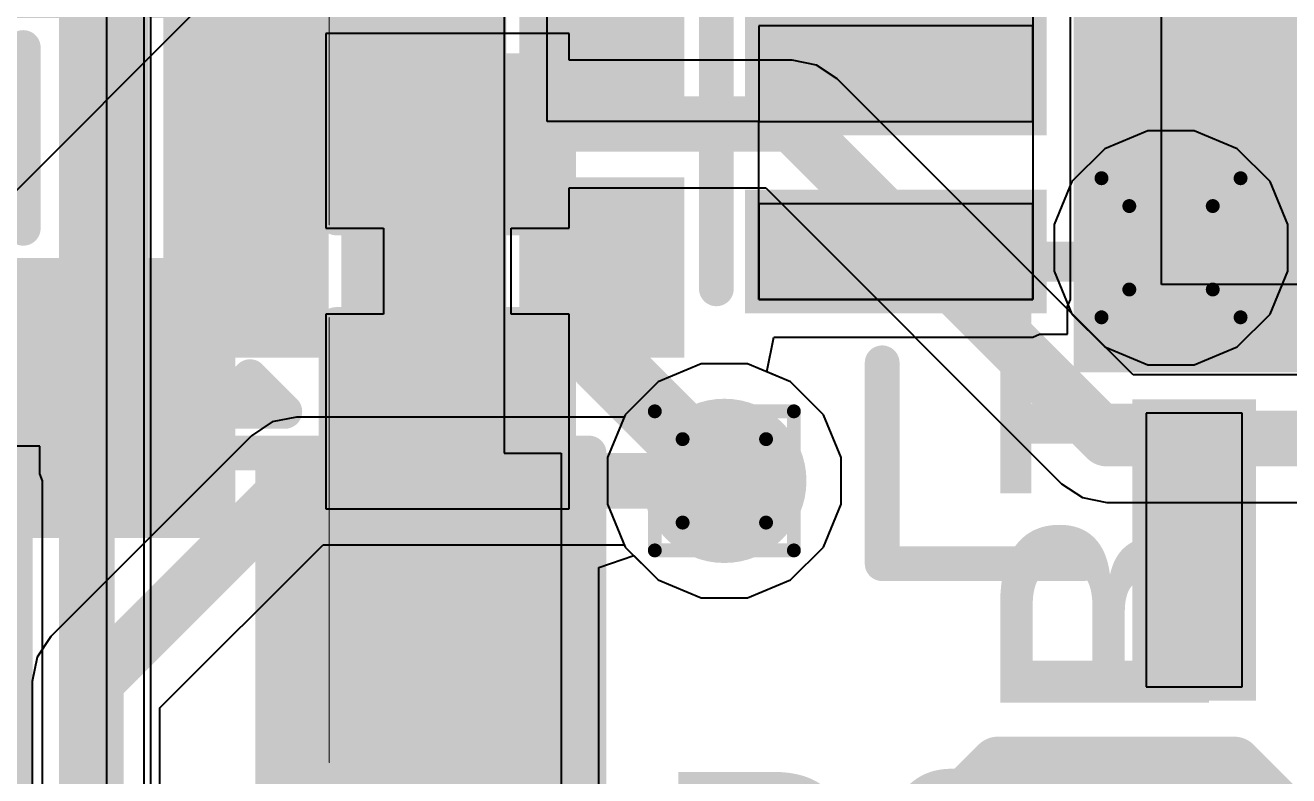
# Model space of a CAD drawing. Header units: inches. Extents: x -6 to 5433, y -4 to 5447.
# Drawn here: x 1.947 to 6.562, y 6.789 to 9.53 of the extents above; entities that cross this region are included whole.
import ezdxf

# ---------------------------------------------------------------- set-up
doc = ezdxf.new("R2010")
doc.units = ezdxf.units.IN
for name, color, linetype in [('Bottom Layer', 5, 'Continuous'), ('Bottom Overlay', 54, 'Continuous'), ('Bottom Paste', 16, 'Continuous'), ('Bottom Solder', 6, 'Continuous'), ('Drill Drawing', 1, 'Continuous'), ('Ground', 16, 'Continuous'), ('Power', 76, 'Continuous'), ('Top Layer', 1, 'Continuous'), ('Top Overlay', 2, 'Continuous'), ('Top Paste', 8, 'Continuous'), ('Top Solder', 216, 'Continuous'), ('Via Holes', 16, 'Continuous')]:
    doc.layers.add(name, color=color, linetype=linetype)
doc.styles.add('Arial', font='', dxfattribs={"height": 0.2})
doc.styles.add('Arial_Bold', font='', dxfattribs={"height": 0.2})
doc.styles.get('Arial').set_extended_font_data('Arial')
doc.styles.get('Arial_Bold').set_extended_font_data('Arial', bold=True)

# ---------------------------------------------------------------- blocks, each defined once
blk = doc.blocks.new('R___0402_B_11')
at = {"layer": 'Bottom Layer'}
for points in [[(-0.2413, 0.3175), (-0.2413, -0.3175), (-0.6985, -0.3175), (-0.6985, 0.3175)], [(0.6985, 0.3175), (0.6985, -0.3175), (0.2413, -0.3175), (0.2413, 0.3175)]]:
    blk.add_hatch(color=5, dxfattribs=at).paths.add_polyline_path(points)
at = {"layer": 'Bottom Paste'}
for points in [[(-0.2413, 0.3175), (-0.2413, -0.3175), (-0.6985, -0.3175), (-0.6985, 0.3175)], [(0.6985, 0.3175), (0.6985, -0.3175), (0.2413, -0.3175), (0.2413, 0.3175)]]:
    blk.add_hatch(color=16, dxfattribs=at).paths.add_polyline_path(points)
at = {"layer": 'Bottom Solder'}
for points in [[(-0.1863, 0.3725), (-0.1863, -0.3725), (-0.7535, -0.3725), (-0.7535, 0.3725)], [(0.7535, 0.3725), (0.7535, -0.3725), (0.1863, -0.3725), (0.1863, 0.3725)]]:
    blk.add_hatch(color=6, dxfattribs=at).paths.add_polyline_path(points)
at = {"layer": 'Bottom Overlay'}
for points in [[(-0.7874, 0.4064, 0.127, 0.127, 0), (-0.7874, -0.4064, 0.127, 0.127, 0)], [(-0.7874, 0.4064, 0.127, 0.127, 0), (0.7874, 0.4064, 0.127, 0.127, 0)], [(0.7874, 0.4064, 0.127, 0.127, 0), (0.7874, -0.4064, 0.127, 0.127, 0)], [(-0.8128, 0.4318, 0.00323, 0.00323, 0), (0.8128, 0.4318, 0.00323, 0.00323, 0)], [(-0.7874, -0.4064, 0.127, 0.127, 0), (0.7874, -0.4064, 0.127, 0.127, 0)]]:
    blk.add_lwpolyline(points, format="xyseb", dxfattribs=at)
for points in [[(-0.8191, 0.4064, 0.0635, 0.0635, 1), (-0.7556, 0.4064, 0.0635, 0.0635, 1)], [(-0.8191, 0.4064, 0.0635, 0.0635, 1), (-0.7556, 0.4064, 0.0635, 0.0635, 1)], [(0.7556, 0.4064, 0.0635, 0.0635, 1), (0.8191, 0.4064, 0.0635, 0.0635, 1)], [(0.7556, 0.4064, 0.0635, 0.0635, 1), (0.8191, 0.4064, 0.0635, 0.0635, 1)], [(-0.8136, 0.4318, 0.00161, 0.00161, 1), (-0.812, 0.4318, 0.00161, 0.00161, 1)], [(0.812, 0.4318, 0.00161, 0.00161, 1), (0.8136, 0.4318, 0.00161, 0.00161, 1)], [(-0.8191, -0.4064, 0.0635, 0.0635, 1), (-0.7556, -0.4064, 0.0635, 0.0635, 1)], [(-0.8191, -0.4064, 0.0635, 0.0635, 1), (-0.7556, -0.4064, 0.0635, 0.0635, 1)], [(0.7556, -0.4064, 0.0635, 0.0635, 1), (0.8191, -0.4064, 0.0635, 0.0635, 1)], [(0.7556, -0.4064, 0.0635, 0.0635, 1), (0.8191, -0.4064, 0.0635, 0.0635, 1)]]:
    blk.add_lwpolyline(points, format="xyseb", close=True, dxfattribs=at)
blk = doc.blocks.new('R___0402_B_12')
at = {"layer": 'Bottom Layer'}
for points in [[(-0.2413, 0.3175), (-0.2413, -0.3175), (-0.6985, -0.3175), (-0.6985, 0.3175)], [(0.6985, 0.3175), (0.6985, -0.3175), (0.2413, -0.3175), (0.2413, 0.3175)]]:
    blk.add_hatch(color=5, dxfattribs=at).paths.add_polyline_path(points)
at = {"layer": 'Bottom Paste'}
for points in [[(-0.2413, 0.3175), (-0.2413, -0.3175), (-0.6985, -0.3175), (-0.6985, 0.3175)], [(0.6985, 0.3175), (0.6985, -0.3175), (0.2413, -0.3175), (0.2413, 0.3175)]]:
    blk.add_hatch(color=16, dxfattribs=at).paths.add_polyline_path(points)
at = {"layer": 'Bottom Solder'}
for points in [[(-0.1863, 0.3725), (-0.1863, -0.3725), (-0.7535, -0.3725), (-0.7535, 0.3725)], [(0.7535, 0.3725), (0.7535, -0.3725), (0.1863, -0.3725), (0.1863, 0.3725)]]:
    blk.add_hatch(color=6, dxfattribs=at).paths.add_polyline_path(points)
at = {"layer": 'Bottom Overlay'}
for points in [[(-0.7874, 0.4064, 0.127, 0.127, 0), (0.7874, 0.4064, 0.127, 0.127, 0)], [(-0.7874, 0.4064, 0.127, 0.127, 0), (-0.7874, -0.4064, 0.127, 0.127, 0)], [(0.7874, 0.4064, 0.127, 0.127, 0), (0.7874, -0.4064, 0.127, 0.127, 0)], [(-0.8128, 0.4318, 0.00323, 0.00323, 0), (0.8128, 0.4318, 0.00323, 0.00323, 0)], [(-0.7874, -0.4064, 0.127, 0.127, 0), (0.7874, -0.4064, 0.127, 0.127, 0)]]:
    blk.add_lwpolyline(points, format="xyseb", dxfattribs=at)
for points in [[(-0.8191, 0.4064, 0.0635, 0.0635, 1), (-0.7556, 0.4064, 0.0635, 0.0635, 1)], [(-0.8191, 0.4064, 0.0635, 0.0635, 1), (-0.7556, 0.4064, 0.0635, 0.0635, 1)], [(0.7556, 0.4064, 0.0635, 0.0635, 1), (0.8191, 0.4064, 0.0635, 0.0635, 1)], [(0.7556, 0.4064, 0.0635, 0.0635, 1), (0.8191, 0.4064, 0.0635, 0.0635, 1)], [(-0.8136, 0.4318, 0.00161, 0.00161, 1), (-0.812, 0.4318, 0.00161, 0.00161, 1)], [(0.812, 0.4318, 0.00161, 0.00161, 1), (0.8136, 0.4318, 0.00161, 0.00161, 1)], [(-0.8191, -0.4064, 0.0635, 0.0635, 1), (-0.7556, -0.4064, 0.0635, 0.0635, 1)], [(-0.8191, -0.4064, 0.0635, 0.0635, 1), (-0.7556, -0.4064, 0.0635, 0.0635, 1)], [(0.7556, -0.4064, 0.0635, 0.0635, 1), (0.8191, -0.4064, 0.0635, 0.0635, 1)], [(0.7556, -0.4064, 0.0635, 0.0635, 1), (0.8191, -0.4064, 0.0635, 0.0635, 1)]]:
    blk.add_lwpolyline(points, format="xyseb", close=True, dxfattribs=at)
blk = doc.blocks.new('SOT_23_B_13')
at = {"layer": 'Bottom Layer'}
for points in [[(-1.36, 1.46), (-0.54, 1.46), (-0.54, 0.54), (-1.36, 0.54)], [(0.54, 1.46), (1.36, 1.46), (1.36, 0.54), (0.54, 0.54)], [(-0.41, -0.54), (0.41, -0.54), (0.41, -1.46), (-0.41, -1.46)]]:
    blk.add_hatch(color=5, dxfattribs=at).paths.add_polyline_path(points)
at = {"layer": 'Bottom Paste'}
for points in [[(-1.36, 1.46), (-0.54, 1.46), (-0.54, 0.54), (-1.36, 0.54)], [(0.54, 1.46), (1.36, 1.46), (1.36, 0.54), (0.54, 0.54)], [(-0.41, -0.54), (0.41, -0.54), (0.41, -1.46), (-0.41, -1.46)]]:
    blk.add_hatch(color=16, dxfattribs=at).paths.add_polyline_path(points)
at = {"layer": 'Bottom Solder'}
for points in [[(-1.4616, 1.5616), (-0.4384, 1.5616), (-0.4384, 0.4384), (-1.4616, 0.4384)], [(0.4384, 1.5616), (1.4616, 1.5616), (1.4616, 0.4384), (0.4384, 0.4384)], [(-0.5116, -0.4384), (0.5116, -0.4384), (0.5116, -1.5616), (-0.5116, -1.5616)]]:
    blk.add_hatch(color=6, dxfattribs=at).paths.add_polyline_path(points)
at = {"layer": 'Bottom Overlay'}
for points in [[(-1.6764, 1.0414, 0.127, 0.127, 0), (-1.6764, 1.2954, 0.127, 0.127, 0)], [(-1.5494, 1.1684, 0.127, 0.127, 0), (-1.6764, 1.2954, 0.127, 0.127, 0)], [(-1.6764, 1.0414, 0.127, 0.127, 0), (-1.5494, 1.1684, 0.127, 0.127, 0)], [(0.3302, 0.7874, 0.127, 0.127, 0), (-0.3302, 0.7874, 0.127, 0.127, 0)], [(-1.5494, -0.8128, 0.127, 0.127, 0), (-1.5494, 0.5842, 0.127, 0.127, 0)], [(1.5494, -0.8128, 0.127, 0.127, 0), (1.5494, 0.5842, 0.127, 0.127, 0)], [(-0.5588, -0.8128, 0.127, 0.127, 0), (-1.5494, -0.8128, 0.127, 0.127, 0)], [(1.5494, -0.8128, 0.127, 0.127, 0), (0.5588, -0.8128, 0.127, 0.127, 0)]]:
    blk.add_lwpolyline(points, format="xyseb", dxfattribs=at)
for points in [[(-1.7082, 1.2954, 0.0635, 0.0635, 1), (-1.6446, 1.2954, 0.0635, 0.0635, 1)], [(-1.7082, 1.2954, 0.0635, 0.0635, 1), (-1.6446, 1.2954, 0.0635, 0.0635, 1)], [(-1.5812, 1.1684, 0.0635, 0.0635, 1), (-1.5176, 1.1684, 0.0635, 0.0635, 1)], [(-1.5812, 1.1684, 0.0635, 0.0635, 1), (-1.5176, 1.1684, 0.0635, 0.0635, 1)], [(-1.7082, 1.0414, 0.0635, 0.0635, 1), (-1.6446, 1.0414, 0.0635, 0.0635, 1)], [(-1.7082, 1.0414, 0.0635, 0.0635, 1), (-1.6446, 1.0414, 0.0635, 0.0635, 1)], [(-0.3619, 0.7874, 0.0635, 0.0635, 1), (-0.2984, 0.7874, 0.0635, 0.0635, 1)], [(0.2984, 0.7874, 0.0635, 0.0635, 1), (0.3619, 0.7874, 0.0635, 0.0635, 1)], [(-1.5812, 0.5842, 0.0635, 0.0635, 1), (-1.5176, 0.5842, 0.0635, 0.0635, 1)], [(1.5176, 0.5842, 0.0635, 0.0635, 1), (1.5812, 0.5842, 0.0635, 0.0635, 1)], [(-1.5812, -0.8128, 0.0635, 0.0635, 1), (-1.5176, -0.8128, 0.0635, 0.0635, 1)], [(-1.5812, -0.8128, 0.0635, 0.0635, 1), (-1.5176, -0.8128, 0.0635, 0.0635, 1)], [(-0.5905, -0.8128, 0.0635, 0.0635, 1), (-0.5271, -0.8128, 0.0635, 0.0635, 1)], [(0.5271, -0.8128, 0.0635, 0.0635, 1), (0.5905, -0.8128, 0.0635, 0.0635, 1)], [(1.5176, -0.8128, 0.0635, 0.0635, 1), (1.5812, -0.8128, 0.0635, 0.0635, 1)], [(1.5176, -0.8128, 0.0635, 0.0635, 1), (1.5812, -0.8128, 0.0635, 0.0635, 1)]]:
    blk.add_lwpolyline(points, format="xyseb", close=True, dxfattribs=at)
blk = doc.blocks.new('TL3340AF160QG_33')
at = {"layer": 'Top Solder'}
blk.add_line((0.7722, 1.9528), (-5441.5052, 5436.5959), dxfattribs=at)
blk = doc.blocks.new('16_QFN__4_4__38')
at = {"layer": 'Top Layer'}
for points in [[(1.1351, 2.55), (1.1351, 1.55), (0.7851, 1.55), (0.7851, 2.55)], [(1.35, 1.35), (1.35, -1.35), (-1.35, -1.35), (-1.35, 1.35)], [(2.55, 1.1351), (2.55, 0.7851), (1.55, 0.7851), (1.55, 1.1351)], [(2.55, 0.4849), (2.55, 0.1349), (1.55, 0.1349), (1.55, 0.4849)]]:
    blk.add_hatch(color=1, dxfattribs=at).paths.add_polyline_path(points)
at = {"layer": 'Top Solder'}
for points in [[(1.1859, 2.6008), (1.1859, 1.4992), (0.7343, 1.4992), (0.7343, 2.6008)], [(1.4008, 1.4008), (1.4008, -1.4008), (-1.4008, -1.4008), (-1.4008, 1.4008)], [(2.6008, 1.1859), (2.6008, 0.7343), (1.4992, 0.7343), (1.4992, 1.1859)], [(2.6008, 0.5357), (2.6008, 0.0841), (1.4992, 0.0841), (1.4992, 0.5357)]]:
    blk.add_hatch(color=216, dxfattribs=at).paths.add_polyline_path(points)
at = {"layer": 'Top Overlay'}
for points in [[(2.1, 2.1, 0.127, 0.127, 0), (1.3663, 2.1, 0.127, 0.127, 0)], [(2.1, 2.1, 0.127, 0.127, 0), (2.1, 1.3663, 0.127, 0.127, 0)]]:
    blk.add_lwpolyline(points, format="xyseb", dxfattribs=at)
for points in [[(1.3345, 2.1, 0.0635, 0.0635, 1), (1.398, 2.1, 0.0635, 0.0635, 1)], [(2.0682, 2.1, 0.0635, 0.0635, 1), (2.1317, 2.1, 0.0635, 0.0635, 1)], [(2.0682, 2.1, 0.0635, 0.0635, 1), (2.1317, 2.1, 0.0635, 0.0635, 1)], [(2.0682, 1.3663, 0.0635, 0.0635, 1), (2.1317, 1.3663, 0.0635, 0.0635, 1)]]:
    blk.add_lwpolyline(points, format="xyseb", close=True, dxfattribs=at)
at = {"layer": 'Top Paste'}
for p, q in [((1.1351, 2.55), (0.7851, 2.55)), ((0.7851, 2.55), (0.7851, 1.55)), ((1.1351, 1.55), (1.1351, 2.55)), ((0.7851, 1.55), (0.7851, 1.55)), ((0.7851, 1.55), (1.1351, 1.55)), ((2.55, 1.1351), (1.55, 1.1351)), ((1.55, 1.1351), (1.55, 0.7851)), ((2.55, 0.7851), (2.55, 1.1351)), ((-1.08, 1.08), (1.08, 1.08)), ((1.08, 1.08), (1.08, 1.08)), ((1.08, 1.08), (1.08, -1.08)), ((1.55, 0.7851), (2.55, 0.7851)), ((2.55, 0.7851), (2.55, 0.7851)), ((2.55, 0.4849), (1.55, 0.4849)), ((1.55, 0.4849), (1.55, 0.1349)), ((2.55, 0.1349), (2.55, 0.4849)), ((1.55, 0.1349), (2.55, 0.1349)), ((2.55, 0.1349), (2.55, 0.1349))]:
    blk.add_line(p, q, dxfattribs=at)
blk = doc.blocks.new('CSD17313Q2_39')
at = {"layer": 'Top Layer'}
for points in [[(-1.15, 0.85), (-0.695, 0.85), (-0.695, 0.45), (-1.15, 0.45)], [(-0.55, 0.85), (0.55, 0.85), (0.55, -0.2), (-0.55, -0.2)], [(1.15, 0.45), (0.695, 0.45), (0.695, 0.85), (1.15, 0.85)], [(-1.15, 0.2), (-0.695, 0.2), (-0.695, -0.2), (-1.15, -0.2)], [(1.15, -0.2), (0.695, -0.2), (0.695, 0.2), (1.15, 0.2)], [(-1.15, -0.45), (-0.695, -0.45), (-0.695, -0.85), (-1.15, -0.85)], [(-0.329, -0.45), (0.521, -0.45), (0.521, -0.85), (-0.329, -0.85)], [(1.15, -0.85), (0.695, -0.85), (0.695, -0.45), (1.15, -0.45)]]:
    blk.add_hatch(color=1, dxfattribs=at).paths.add_polyline_path(points)
at = {"layer": 'Top Paste'}
for points in [[(-0.5, 0.8), (0.5, 0.8), (0.5, -0.15), (-0.5, -0.15)], [(-0.279, -0.5), (0.471, -0.5), (0.471, -0.8), (-0.279, -0.8)]]:
    blk.add_hatch(color=8, dxfattribs=at).paths.add_polyline_path(points)
at = {"layer": 'Top Solder'}
for points in [[(-1.2516, 0.9516), (-0.5934, 0.9516), (-0.5934, 0.3484), (-1.2516, 0.3484)], [(-0.6516, 0.9516), (0.6516, 0.9516), (0.6516, -0.3016), (-0.6516, -0.3016)], [(1.2516, 0.3484), (0.5934, 0.3484), (0.5934, 0.9516), (1.2516, 0.9516)], [(-1.2516, 0.3016), (-0.5934, 0.3016), (-0.5934, -0.3016), (-1.2516, -0.3016)], [(1.2516, -0.3016), (0.5934, -0.3016), (0.5934, 0.3016), (1.2516, 0.3016)], [(-1.2516, -0.3484), (-0.5934, -0.3484), (-0.5934, -0.9516), (-1.2516, -0.9516)], [(-0.4306, -0.3484), (0.6226, -0.3484), (0.6226, -0.9516), (-0.4306, -0.9516)], [(1.2516, -0.9516), (0.5934, -0.9516), (0.5934, -0.3484), (1.2516, -0.3484)]]:
    blk.add_hatch(color=216, dxfattribs=at).paths.add_polyline_path(points)
at = {"layer": 'Top Overlay'}
for points in [[(-1, 1.0684, 0.127, 0.127, 0), (1, 1.0684, 0.127, 0.127, 0)], [(-1.4478, 0.762, 0.127, 0.127, 0), (-1.4478, 0.508, 0.127, 0.127, 0)], [(-1.4478, 0.762, 0.127, 0.127, 0), (-1.3208, 0.635, 0.127, 0.127, 0)], [(-1.3208, 0.635, 0.127, 0.127, 0), (-1.4478, 0.508, 0.127, 0.127, 0)], [(-1, -1.0684, 0.127, 0.127, 0), (1, -1.0684, 0.127, 0.127, 0)]]:
    blk.add_lwpolyline(points, format="xyseb", dxfattribs=at)
for points in [[(-1.0318, 1.0684, 0.0635, 0.0635, 1), (-0.9683, 1.0684, 0.0635, 0.0635, 1)], [(0.9683, 1.0684, 0.0635, 0.0635, 1), (1.0318, 1.0684, 0.0635, 0.0635, 1)], [(-1.4795, 0.762, 0.0635, 0.0635, 1), (-1.4161, 0.762, 0.0635, 0.0635, 1)], [(-1.4795, 0.762, 0.0635, 0.0635, 1), (-1.4161, 0.762, 0.0635, 0.0635, 1)], [(-1.3525, 0.635, 0.0635, 0.0635, 1), (-1.2891, 0.635, 0.0635, 0.0635, 1)], [(-1.3525, 0.635, 0.0635, 0.0635, 1), (-1.2891, 0.635, 0.0635, 0.0635, 1)], [(-1.4795, 0.508, 0.0635, 0.0635, 1), (-1.4161, 0.508, 0.0635, 0.0635, 1)], [(-1.4795, 0.508, 0.0635, 0.0635, 1), (-1.4161, 0.508, 0.0635, 0.0635, 1)], [(-1.0318, -1.0684, 0.0635, 0.0635, 1), (-0.9683, -1.0684, 0.0635, 0.0635, 1)], [(0.9683, -1.0684, 0.0635, 0.0635, 1), (1.0318, -1.0684, 0.0635, 0.0635, 1)]]:
    blk.add_lwpolyline(points, format="xyseb", close=True, dxfattribs=at)
blk = doc.blocks.new('RES_0805_62')
at = {"layer": 'Top Layer'}
for points in [[(-1.524, 0.635), (-0.508, 0.635), (-0.508, -0.635), (-1.524, -0.635)], [(0.508, 0.635), (1.524, 0.635), (1.524, -0.635), (0.508, -0.635)]]:
    blk.add_hatch(color=1, dxfattribs=at).paths.add_polyline_path(points)
at = {"layer": 'Top Paste'}
for points in [[(-1.524, 0.635), (-0.508, 0.635), (-0.508, -0.635), (-1.524, -0.635)], [(0.508, 0.635), (1.524, 0.635), (1.524, -0.635), (0.508, -0.635)]]:
    blk.add_hatch(color=8, dxfattribs=at).paths.add_polyline_path(points)
at = {"layer": 'Top Solder'}
for points in [[(-1.6256, 0.7366), (-0.4064, 0.7366), (-0.4064, -0.7366), (-1.6256, -0.7366)], [(0.4064, 0.7366), (1.6256, 0.7366), (1.6256, -0.7366), (0.4064, -0.7366)]]:
    blk.add_hatch(color=216, dxfattribs=at).paths.add_polyline_path(points)
at = {"layer": 'Top Overlay'}
for points in [[(-1.6256, 0.7366, 0.127, 0.127, 0), (-1.6256, -0.7366, 0.127, 0.127, 0)], [(1.6256, 0.7366, 0.127, 0.127, 0), (-1.6256, 0.7366, 0.127, 0.127, 0)], [(1.6256, 0.7366, 0.127, 0.127, 0), (1.6256, -0.7366, 0.127, 0.127, 0)], [(1.6256, -0.7366, 0.127, 0.127, 0), (-1.6256, -0.7366, 0.127, 0.127, 0)]]:
    blk.add_lwpolyline(points, format="xyseb", dxfattribs=at)
for points in [[(-1.65735, 0.7366, 0.0635, 0.0635, 1), (-1.59385, 0.7366, 0.0635, 0.0635, 1)], [(-1.65735, 0.7366, 0.0635, 0.0635, 1), (-1.59385, 0.7366, 0.0635, 0.0635, 1)], [(1.59385, 0.7366, 0.0635, 0.0635, 1), (1.65735, 0.7366, 0.0635, 0.0635, 1)], [(1.59385, 0.7366, 0.0635, 0.0635, 1), (1.65735, 0.7366, 0.0635, 0.0635, 1)], [(-1.65735, -0.7366, 0.0635, 0.0635, 1), (-1.59385, -0.7366, 0.0635, 0.0635, 1)], [(-1.65735, -0.7366, 0.0635, 0.0635, 1), (-1.59385, -0.7366, 0.0635, 0.0635, 1)], [(1.59385, -0.7366, 0.0635, 0.0635, 1), (1.65735, -0.7366, 0.0635, 0.0635, 1)], [(1.59385, -0.7366, 0.0635, 0.0635, 1), (1.65735, -0.7366, 0.0635, 0.0635, 1)]]:
    blk.add_lwpolyline(points, format="xyseb", close=True, dxfattribs=at)
blk = doc.blocks.new('T__________B_128')
at = {"layer": 'Bottom Layer'}
blk.add_hatch(color=5, dxfattribs=at).paths.add_polyline_path([(0.381, 0.762), (-0.381, 0.762), (-0.762, 0.381), (-0.762, -0.381), (-0.381, -0.762), (0.381, -0.762), (0.762, -0.381), (0.762, 0.381)])
at = {"layer": 'Bottom Paste'}
blk.add_hatch(color=16, dxfattribs=at).paths.add_polyline_path([(0.381, 0.762), (-0.381, 0.762), (-0.762, 0.381), (-0.762, -0.381), (-0.381, -0.762), (0.381, -0.762), (0.762, -0.381), (0.762, 0.381)])
at = {"layer": 'Bottom Solder'}
blk.add_hatch(color=6, dxfattribs=at).paths.add_polyline_path([(0.4318, 0.8636), (-0.4318, 0.8636), (-0.8636, 0.4318), (-0.8636, -0.4318), (-0.4318, -0.8636), (0.4318, -0.8636), (0.8636, -0.4318), (0.8636, 0.4318)])
at = {"layer": 'Bottom Overlay'}
for points in [[(-0.4318, 0.9398, 0.2, 0.2, 0), (-0.9398, 0.4318, 0.2, 0.2, 0)], [(-0.4318, 0.9398, 0.2, 0.2, 0), (0.4318, 0.9398, 0.2, 0.2, 0)], [(0.4318, 0.9398, 0.2, 0.2, 0), (0.9398, 0.4318, 0.2, 0.2, 0)], [(-0.9398, 0.4318, 0.2, 0.2, 0), (-0.9398, -0.4318, 0.2, 0.2, 0)], [(0.9398, 0.4318, 0.2, 0.2, 0), (0.9398, -0.4318, 0.2, 0.2, 0)], [(-0.9398, -0.4318, 0.2, 0.2, 0), (-0.4318, -0.9398, 0.2, 0.2, 0)], [(0.9398, -0.4318, 0.2, 0.2, 0), (0.4318, -0.9398, 0.2, 0.2, 0)], [(-0.4318, -0.9398, 0.2, 0.2, 0), (0.4318, -0.9398, 0.2, 0.2, 0)]]:
    blk.add_lwpolyline(points, format="xyseb", dxfattribs=at)
for points in [[(-0.4818, 0.9398, 0.1, 0.1, 1), (-0.3818, 0.9398, 0.1, 0.1, 1)], [(-0.4818, 0.9398, 0.1, 0.1, 1), (-0.3818, 0.9398, 0.1, 0.1, 1)], [(0.3818, 0.9398, 0.1, 0.1, 1), (0.4818, 0.9398, 0.1, 0.1, 1)], [(0.3818, 0.9398, 0.1, 0.1, 1), (0.4818, 0.9398, 0.1, 0.1, 1)], [(-0.9898, 0.4318, 0.1, 0.1, 1), (-0.8898, 0.4318, 0.1, 0.1, 1)], [(-0.9898, 0.4318, 0.1, 0.1, 1), (-0.8898, 0.4318, 0.1, 0.1, 1)], [(0.8898, 0.4318, 0.1, 0.1, 1), (0.9898, 0.4318, 0.1, 0.1, 1)], [(0.8898, 0.4318, 0.1, 0.1, 1), (0.9898, 0.4318, 0.1, 0.1, 1)], [(-0.9898, -0.4318, 0.1, 0.1, 1), (-0.8898, -0.4318, 0.1, 0.1, 1)], [(-0.9898, -0.4318, 0.1, 0.1, 1), (-0.8898, -0.4318, 0.1, 0.1, 1)], [(0.8898, -0.4318, 0.1, 0.1, 1), (0.9898, -0.4318, 0.1, 0.1, 1)], [(0.8898, -0.4318, 0.1, 0.1, 1), (0.9898, -0.4318, 0.1, 0.1, 1)], [(-0.4818, -0.9398, 0.1, 0.1, 1), (-0.3818, -0.9398, 0.1, 0.1, 1)], [(-0.4818, -0.9398, 0.1, 0.1, 1), (-0.3818, -0.9398, 0.1, 0.1, 1)], [(0.3818, -0.9398, 0.1, 0.1, 1), (0.4818, -0.9398, 0.1, 0.1, 1)], [(0.3818, -0.9398, 0.1, 0.1, 1), (0.4818, -0.9398, 0.1, 0.1, 1)]]:
    blk.add_lwpolyline(points, format="xyseb", close=True, dxfattribs=at)

msp = doc.modelspace()

# ---------------------------------------------------------------- hatches: boundary and pattern name
at = {"layer": 'Bottom Layer'}
h = msp.add_hatch(color=5, dxfattribs=at)
edge = h.paths.add_edge_path()
edge.add_arc((6.1324, 8.7173), 0.3, 0, 360)
h = msp.add_hatch(color=5, dxfattribs=at)
edge = h.paths.add_edge_path()
edge.add_arc((4.5007, 7.8659), 0.3, 0, 360)
at = {"layer": 'Ground'}
h = msp.add_hatch(color=16, dxfattribs=at)
edge = h.paths.add_edge_path()
edge.add_arc((6.1324, 8.7173), 0.3, 0, 360)
h = msp.add_hatch(color=16, dxfattribs=at)
edge = h.paths.add_edge_path()
edge.add_arc((4.5007, 7.8659), 0.3, 0, 360)
at = {"layer": 'Power'}
h = msp.add_hatch(color=76, dxfattribs=at)
edge = h.paths.add_edge_path()
edge.add_arc((6.1324, 8.7173), 0.3, 0, 360)
h = msp.add_hatch(color=76, dxfattribs=at)
edge = h.paths.add_edge_path()
edge.add_arc((4.5007, 7.8659), 0.3, 0, 360)
at = {"layer": 'Top Layer'}
h = msp.add_hatch(color=1, dxfattribs=at)
edge = h.paths.add_edge_path()
edge.add_arc((6.1324, 8.7173), 0.3, 0, 360)
h = msp.add_hatch(color=1, dxfattribs=at)
edge = h.paths.add_edge_path()
edge.add_arc((4.5007, 7.8659), 0.3, 0, 360)
at = {"layer": 'Via Holes'}
h = msp.add_hatch(color=7, dxfattribs=at)
edge = h.paths.add_edge_path()
edge.add_arc((6.1324, 8.7173), 0.15, 0, 360)
h = msp.add_hatch(color=7, dxfattribs=at)
edge = h.paths.add_edge_path()
edge.add_arc((4.5007, 7.8659), 0.15, 0, 360)

# ---------------------------------------------------------------- linework, layer by layer
at = {"layer": 'Bottom Layer'}
for p, q in [((3.9337, 9.4996), (3.0447, 9.4996)), ((3.0447, 9.4996), (3.0447, 8.7884)), ((3.9337, 9.4025), (3.9337, 9.4996)), ((4.7486, 9.4025), (3.9337, 9.4025)), ((4.8378, 9.3847), (4.7486, 9.4025)), ((4.9134, 9.3342), (4.8378, 9.3847)), ((5.9941, 8.2535), (4.9134, 9.3342)), ((3.9337, 8.7884), (3.9337, 8.9363)), ((3.9337, 8.9363), (4.6521, 8.9363)), ((4.6521, 8.9363), (5.7328, 7.8556)), ((3.0447, 8.7884), (3.2561, 8.7884)), ((3.2561, 8.7884), (3.2561, 8.4752)), ((3.7223, 8.4752), (3.7223, 8.7884)), ((3.7223, 8.7884), (3.9337, 8.7884)), ((3.2561, 8.4752), (3.0447, 8.4752)), ((3.0447, 8.4752), (3.0447, 7.764)), ((3.9337, 8.4752), (3.7223, 8.4752)), ((3.9337, 7.764), (3.9337, 8.4752)), ((4.4158, 8.2929), (4.2588, 8.2278)), ((4.5857, 8.2929), (4.4158, 8.2929)), ((4.7426, 8.2278), (4.5857, 8.2929)), ((4.2588, 8.2278), (4.1387, 8.1077)), ((4.8627, 8.1077), (4.7426, 8.2278)), ((9.3377, 8.2535), (5.9941, 8.2535)), ((4.1387, 8.1077), (4.0737, 7.9508)), ((4.9277, 7.9508), (4.8627, 8.1077)), ((4.0737, 7.9508), (4.0737, 7.7809)), ((4.9277, 7.7809), (4.9277, 7.9508)), ((5.7328, 7.8556), (5.8084, 7.8051)), ((5.8084, 7.8051), (5.8976, 7.7873)), ((3.0447, 7.764), (3.9337, 7.764)), ((4.0737, 7.7809), (4.1387, 7.624)), ((4.8627, 7.624), (4.9277, 7.7809)), ((5.8976, 7.7873), (9.1819, 7.7873)), ((4.1387, 7.624), (4.2588, 7.5039)), ((4.7426, 7.5039), (4.8627, 7.624)), ((4.2588, 7.5039), (4.4158, 7.4389)), ((4.5857, 7.4389), (4.7426, 7.5039)), ((4.4158, 7.4389), (4.5857, 7.4389))]:
    msp.add_line(p, q, dxfattribs=at)
for points in [[(3.4892, 8.1196, 0.2032, 0.2032, 0), (3.4892, 9.144, 0.2032, 0.2032, 0)], [(3.54, 9.1694, 0.2032, 0.2032, 0), (4.7486, 9.1694, 0.2032, 0.2032, 0)], [(4.7486, 9.1694, 0.2032, 0.2032, 0), (5.8976, 8.0204, 0.2032, 0.2032, 0)], [(5.8976, 8.0204, 0.2032, 0.2032, 0), (9.4342, 8.0204, 0.2032, 0.2032, 0)]]:
    msp.add_lwpolyline(points, format="xyseb", dxfattribs=at)
for points in [[(3.4384, 9.144, 0.1016, 0.1016, 1), (3.54, 9.144, 0.1016, 0.1016, 1)], [(3.4892, 9.1694, 0.1016, 0.1016, 1), (3.5908, 9.1694, 0.1016, 0.1016, 1)], [(4.6978, 9.1694, 0.1016, 0.1016, 1), (4.7994, 9.1694, 0.1016, 0.1016, 1)], [(4.6978, 9.1694, 0.1016, 0.1016, 1), (4.7994, 9.1694, 0.1016, 0.1016, 1)], [(3.4384, 8.1196, 0.1016, 0.1016, 1), (3.54, 8.1196, 0.1016, 0.1016, 1)], [(5.8468, 8.0204, 0.1016, 0.1016, 1), (5.9484, 8.0204, 0.1016, 0.1016, 1)], [(5.8468, 8.0204, 0.1016, 0.1016, 1), (5.9484, 8.0204, 0.1016, 0.1016, 1)]]:
    msp.add_lwpolyline(points, format="xyseb", close=True, dxfattribs=at)
at = {"layer": 'Drill Drawing'}
for points in [[(5.8784, 8.9713, 0.0508, 0.0508, 0), (6.3864, 8.9713, 0.0508, 0.0508, 0)], [(5.8784, 8.4633, 0.0508, 0.0508, 0), (5.8784, 8.9713, 0.0508, 0.0508, 0)], [(6.3864, 8.4633, 0.0508, 0.0508, 0), (6.3864, 8.9713, 0.0508, 0.0508, 0)], [(5.98, 8.8697, 0.0508, 0.0508, 0), (6.2848, 8.8697, 0.0508, 0.0508, 0)], [(5.98, 8.5649, 0.0508, 0.0508, 0), (5.98, 8.8697, 0.0508, 0.0508, 0)], [(6.2848, 8.5649, 0.0508, 0.0508, 0), (6.2848, 8.8697, 0.0508, 0.0508, 0)], [(5.98, 8.5649, 0.0508, 0.0508, 0), (6.2848, 8.5649, 0.0508, 0.0508, 0)], [(5.8784, 8.4633, 0.0508, 0.0508, 0), (6.3864, 8.4633, 0.0508, 0.0508, 0)], [(4.2467, 8.1199, 0.0508, 0.0508, 0), (4.7547, 8.1199, 0.0508, 0.0508, 0)], [(4.2467, 7.6119, 0.0508, 0.0508, 0), (4.2467, 8.1199, 0.0508, 0.0508, 0)], [(4.7547, 7.6119, 0.0508, 0.0508, 0), (4.7547, 8.1199, 0.0508, 0.0508, 0)], [(4.3483, 8.0183, 0.0508, 0.0508, 0), (4.6531, 8.0183, 0.0508, 0.0508, 0)], [(4.3483, 7.7135, 0.0508, 0.0508, 0), (4.3483, 8.0183, 0.0508, 0.0508, 0)], [(4.6531, 7.7135, 0.0508, 0.0508, 0), (4.6531, 8.0183, 0.0508, 0.0508, 0)], [(4.3483, 7.7135, 0.0508, 0.0508, 0), (4.6531, 7.7135, 0.0508, 0.0508, 0)], [(4.2467, 7.6119, 0.0508, 0.0508, 0), (4.7547, 7.6119, 0.0508, 0.0508, 0)]]:
    msp.add_lwpolyline(points, format="xyseb", dxfattribs=at)
for points in [[(5.8657, 8.9713, 0.0254, 0.0254, 1), (5.8911, 8.9713, 0.0254, 0.0254, 1)], [(5.8657, 8.9713, 0.0254, 0.0254, 1), (5.8911, 8.9713, 0.0254, 0.0254, 1)], [(6.3737, 8.9713, 0.0254, 0.0254, 1), (6.3991, 8.9713, 0.0254, 0.0254, 1)], [(6.3737, 8.9713, 0.0254, 0.0254, 1), (6.3991, 8.9713, 0.0254, 0.0254, 1)], [(5.9673, 8.8697, 0.0254, 0.0254, 1), (5.9927, 8.8697, 0.0254, 0.0254, 1)], [(5.9673, 8.8697, 0.0254, 0.0254, 1), (5.9927, 8.8697, 0.0254, 0.0254, 1)], [(6.2721, 8.8697, 0.0254, 0.0254, 1), (6.2975, 8.8697, 0.0254, 0.0254, 1)], [(6.2721, 8.8697, 0.0254, 0.0254, 1), (6.2975, 8.8697, 0.0254, 0.0254, 1)], [(5.9673, 8.5649, 0.0254, 0.0254, 1), (5.9927, 8.5649, 0.0254, 0.0254, 1)], [(5.9673, 8.5649, 0.0254, 0.0254, 1), (5.9927, 8.5649, 0.0254, 0.0254, 1)], [(6.2721, 8.5649, 0.0254, 0.0254, 1), (6.2975, 8.5649, 0.0254, 0.0254, 1)], [(6.2721, 8.5649, 0.0254, 0.0254, 1), (6.2975, 8.5649, 0.0254, 0.0254, 1)], [(5.8657, 8.4633, 0.0254, 0.0254, 1), (5.8911, 8.4633, 0.0254, 0.0254, 1)], [(5.8657, 8.4633, 0.0254, 0.0254, 1), (5.8911, 8.4633, 0.0254, 0.0254, 1)], [(6.3737, 8.4633, 0.0254, 0.0254, 1), (6.3991, 8.4633, 0.0254, 0.0254, 1)], [(6.3737, 8.4633, 0.0254, 0.0254, 1), (6.3991, 8.4633, 0.0254, 0.0254, 1)], [(4.234, 8.1199, 0.0254, 0.0254, 1), (4.2594, 8.1199, 0.0254, 0.0254, 1)], [(4.234, 8.1199, 0.0254, 0.0254, 1), (4.2594, 8.1199, 0.0254, 0.0254, 1)], [(4.742, 8.1199, 0.0254, 0.0254, 1), (4.7674, 8.1199, 0.0254, 0.0254, 1)], [(4.742, 8.1199, 0.0254, 0.0254, 1), (4.7674, 8.1199, 0.0254, 0.0254, 1)], [(4.3356, 8.0183, 0.0254, 0.0254, 1), (4.361, 8.0183, 0.0254, 0.0254, 1)], [(4.3356, 8.0183, 0.0254, 0.0254, 1), (4.361, 8.0183, 0.0254, 0.0254, 1)], [(4.6404, 8.0183, 0.0254, 0.0254, 1), (4.6658, 8.0183, 0.0254, 0.0254, 1)], [(4.6404, 8.0183, 0.0254, 0.0254, 1), (4.6658, 8.0183, 0.0254, 0.0254, 1)], [(4.3356, 7.7135, 0.0254, 0.0254, 1), (4.361, 7.7135, 0.0254, 0.0254, 1)], [(4.3356, 7.7135, 0.0254, 0.0254, 1), (4.361, 7.7135, 0.0254, 0.0254, 1)], [(4.6404, 7.7135, 0.0254, 0.0254, 1), (4.6658, 7.7135, 0.0254, 0.0254, 1)], [(4.6404, 7.7135, 0.0254, 0.0254, 1), (4.6658, 7.7135, 0.0254, 0.0254, 1)], [(4.234, 7.6119, 0.0254, 0.0254, 1), (4.2594, 7.6119, 0.0254, 0.0254, 1)], [(4.234, 7.6119, 0.0254, 0.0254, 1), (4.2594, 7.6119, 0.0254, 0.0254, 1)], [(4.742, 7.6119, 0.0254, 0.0254, 1), (4.7674, 7.6119, 0.0254, 0.0254, 1)], [(4.742, 7.6119, 0.0254, 0.0254, 1), (4.7674, 7.6119, 0.0254, 0.0254, 1)]]:
    msp.add_lwpolyline(points, format="xyseb", close=True, dxfattribs=at)
at = {"layer": 'Ground'}
for p, q in [((4.4158, 8.2929), (4.2588, 8.2278)), ((4.5857, 8.2929), (4.4158, 8.2929)), ((4.7426, 8.2278), (4.5857, 8.2929)), ((4.2588, 8.2278), (4.1387, 8.1077)), ((4.8627, 8.1077), (4.7426, 8.2278)), ((2.8491, 8.0812), (2.7734, 8.0307)), ((2.9383, 8.0989), (2.8491, 8.0812)), ((4.1351, 8.0989), (2.9383, 8.0989)), ((4.1387, 8.1077), (4.1351, 8.0989)), ((4.9277, 7.9508), (4.8627, 8.1077)), ((2.7734, 8.0307), (2.0406, 7.2978)), ((4.9277, 7.7809), (4.9277, 7.9508)), ((4.8627, 7.624), (4.9277, 7.7809)), ((2.4385, 7.0365), (3.0348, 7.6328)), ((3.0348, 7.6328), (4.1351, 7.6328)), ((4.1351, 7.6328), (4.1387, 7.624)), ((4.1387, 7.624), (4.2588, 7.5039)), ((4.7426, 7.5039), (4.8627, 7.624)), ((4.2588, 7.5039), (4.4158, 7.4389)), ((4.5857, 7.4389), (4.7426, 7.5039)), ((4.4158, 7.4389), (4.5857, 7.4389)), ((2.0406, 7.2978), (1.9901, 7.2222)), ((1.9901, 7.2222), (1.9723, 7.133)), ((1.9723, 7.133), (1.9723, 4.527)), ((2.4385, 5.221), (2.4385, 7.0365))]:
    msp.add_line(p, q, dxfattribs=at)
for points in [[(2.2054, 7.133, 0.2032, 0.2032, 0), (2.9383, 7.8659, 0.2032, 0.2032, 0)], [(2.9383, 7.8659, 0.2032, 0.2032, 0), (4.5007, 7.8659, 0.2032, 0.2032, 0)], [(2.2054, 4.527, 0.2032, 0.2032, 0), (2.2054, 7.133, 0.2032, 0.2032, 0)]]:
    msp.add_lwpolyline(points, format="xyseb", dxfattribs=at)
for points in [[(2.8875, 7.8659, 0.1016, 0.1016, 1), (2.9891, 7.8659, 0.1016, 0.1016, 1)], [(2.8875, 7.8659, 0.1016, 0.1016, 1), (2.9891, 7.8659, 0.1016, 0.1016, 1)], [(4.4499, 7.8659, 0.1016, 0.1016, 1), (4.5515, 7.8659, 0.1016, 0.1016, 1)], [(2.1546, 7.133, 0.1016, 0.1016, 1), (2.2562, 7.133, 0.1016, 0.1016, 1)], [(2.1546, 7.133, 0.1016, 0.1016, 1), (2.2562, 7.133, 0.1016, 0.1016, 1)]]:
    msp.add_lwpolyline(points, format="xyseb", close=True, dxfattribs=at)
at = {"layer": 'Power'}
for p, q in [((2.4053, 6.5765), (2.4053, 11.7252)), ((6.0474, 9.1443), (5.8905, 9.0793)), ((6.2173, 9.1443), (6.0474, 9.1443)), ((6.3743, 9.0793), (6.2173, 9.1443)), ((5.8905, 9.0793), (5.7704, 8.9592)), ((6.4944, 8.9592), (6.3743, 9.0793)), ((5.7704, 8.9592), (5.7054, 8.8022)), ((6.5594, 8.8022), (6.4944, 8.9592)), ((5.7054, 8.8022), (5.7054, 8.6323)), ((6.5594, 8.6323), (6.5594, 8.8022)), ((5.7054, 8.6323), (5.7704, 8.4754)), ((6.4944, 8.4754), (6.5594, 8.6323)), ((5.7704, 8.4754), (5.8905, 8.3553)), ((6.3743, 8.3553), (6.4944, 8.4754)), ((5.8905, 8.3553), (6.0474, 8.2903)), ((6.2173, 8.2903), (6.3743, 8.3553)), ((4.4158, 8.2929), (4.2588, 8.2278)), ((4.5857, 8.2929), (4.4158, 8.2929)), ((4.7426, 8.2278), (4.5857, 8.2929)), ((6.0474, 8.2903), (6.2173, 8.2903)), ((4.2588, 8.2278), (4.1387, 8.1077)), ((4.8627, 8.1077), (4.7426, 8.2278)), ((4.1387, 8.1077), (4.0737, 7.9508)), ((4.9277, 7.9508), (4.8627, 8.1077)), ((4.0737, 7.9508), (4.0737, 7.7809)), ((4.9277, 7.7809), (4.9277, 7.9508)), ((4.0737, 7.7809), (4.1387, 7.624)), ((4.8627, 7.624), (4.9277, 7.7809)), ((4.1387, 7.624), (4.2588, 7.5039)), ((4.7426, 7.5039), (4.8627, 7.624)), ((4.2588, 7.5039), (4.4158, 7.4389)), ((4.5857, 7.4389), (4.7426, 7.5039)), ((4.4158, 7.4389), (4.5857, 7.4389))]:
    msp.add_line(p, q, dxfattribs=at)
msp.add_lwpolyline([(2.1722, 6.5765, 0.2032, 0.2032, 0), (2.1722, 11.7252, 0.2032, 0.2032, 0)], format="xyseb", dxfattribs=at)
at = {"layer": 'Top Layer'}
for p, q in [((2.2436, 11.9364), (2.2436, 6.5959)), ((2.381, 6.5959), (2.381, 11.9364)), ((3.6962, 11.9364), (3.6962, 7.9675)), ((3.8533, 9.1785), (3.8533, 10.7174)), ((5.6271, 10.2624), (5.6271, 8.5282)), ((5.7646, 8.5282), (5.7646, 10.2624)), ((4.6271, 9.1785), (3.8533, 9.1785)), ((4.6271, 8.5282), (4.6271, 9.1785)), ((5.6271, 8.5282), (4.6271, 8.5282)), ((5.7541, 8.503), (5.7646, 8.5282)), ((5.7541, 8.4012), (5.7541, 8.503)), ((5.6271, 8.3908), (5.6524, 8.4012)), ((5.6524, 8.4012), (5.7541, 8.4012)), ((4.6559, 8.2638), (4.6811, 8.3908)), ((4.6811, 8.3908), (5.6271, 8.3908)), ((4.7426, 8.2278), (4.6559, 8.2638)), ((4.8627, 8.1077), (4.7426, 8.2278)), ((4.9277, 7.9508), (4.8627, 8.1077)), ((2, 7.9929), (1.8983, 7.9929)), ((2, 7.8911), (2, 7.9929)), ((3.6962, 7.9675), (3.905, 7.9675)), ((3.905, 7.9675), (3.905, 7.8659)), ((4.9277, 7.7809), (4.9277, 7.9508)), ((2.0105, 7.8659), (2, 7.8911)), ((2.0105, 5.2948), (2.0105, 7.8659)), ((3.905, 7.8659), (3.905, 6.5959)), ((4.8627, 7.624), (4.9277, 7.7809)), ((4.7426, 7.5039), (4.8627, 7.624)), ((4.0425, 7.5497), (4.1695, 7.5932)), ((4.1695, 7.5932), (4.2588, 7.5039)), ((4.0425, 6.5959), (4.0425, 7.5497)), ((4.2588, 7.5039), (4.4158, 7.4389)), ((4.5857, 7.4389), (4.7426, 7.5039)), ((4.4158, 7.4389), (4.5857, 7.4389))]:
    msp.add_line(p, q, dxfattribs=at)
for points in [[(4.0533, 8.3133, 0.254, 0.254, 0), (4.0533, 8.6449, 0.254, 0.254, 0)], [(4.0533, 8.3133, 0.254, 0.254, 0), (4.5007, 7.8659, 0.254, 0.254, 0)]]:
    msp.add_lwpolyline(points, format="xyseb", dxfattribs=at)
for points in [[(3.9898, 8.6449, 0.127, 0.127, 1), (4.1168, 8.6449, 0.127, 0.127, 1)], [(3.9898, 8.3133, 0.127, 0.127, 1), (4.1168, 8.3133, 0.127, 0.127, 1)], [(3.9898, 8.3133, 0.127, 0.127, 1), (4.1168, 8.3133, 0.127, 0.127, 1)], [(4.4372, 7.8659, 0.127, 0.127, 1), (4.5642, 7.8659, 0.127, 0.127, 1)]]:
    msp.add_lwpolyline(points, format="xyseb", close=True, dxfattribs=at)

# ---------------------------------------------------------------- block references
for name, p, rotation in [('TL3340AF160QG_33', (-3.7438, 5.9879), 270), ('16_QFN__4_4__38', (7.1772, 9.6634), 180), ('SOT_23_B_13', (1.1524, 9.1186), 270), ('CSD17313Q2_39', (3.4032, 9.5674), 90), ('R___0402_B_12', (3.4892, 9.6139), 90), ('R___0402_B_11', (3.4892, 7.6497), 90), ('RES_0805_62', (2.381, 7.2309), 180), ('T__________B_128', (5.9317, 5.8917), 90)]:
    msp.add_blockref(name, p, dxfattribs=dict(rotation=rotation))

# ---------------------------------------------------------------- texts
at = {"layer": 'Bottom Overlay', "style": 'Arial_Bold', "text_generation_flag": 2}
msp.add_text('B11', height=0.762, rotation=270, dxfattribs=at).set_placement((5.5086, 6.985))
at = {"layer": 'Top Overlay', "style": 'Arial'}
msp.add_text('R64', height=0.762, dxfattribs=at).set_placement((4.2459, 6.041))

doc.saveas('drawing.dxf')
